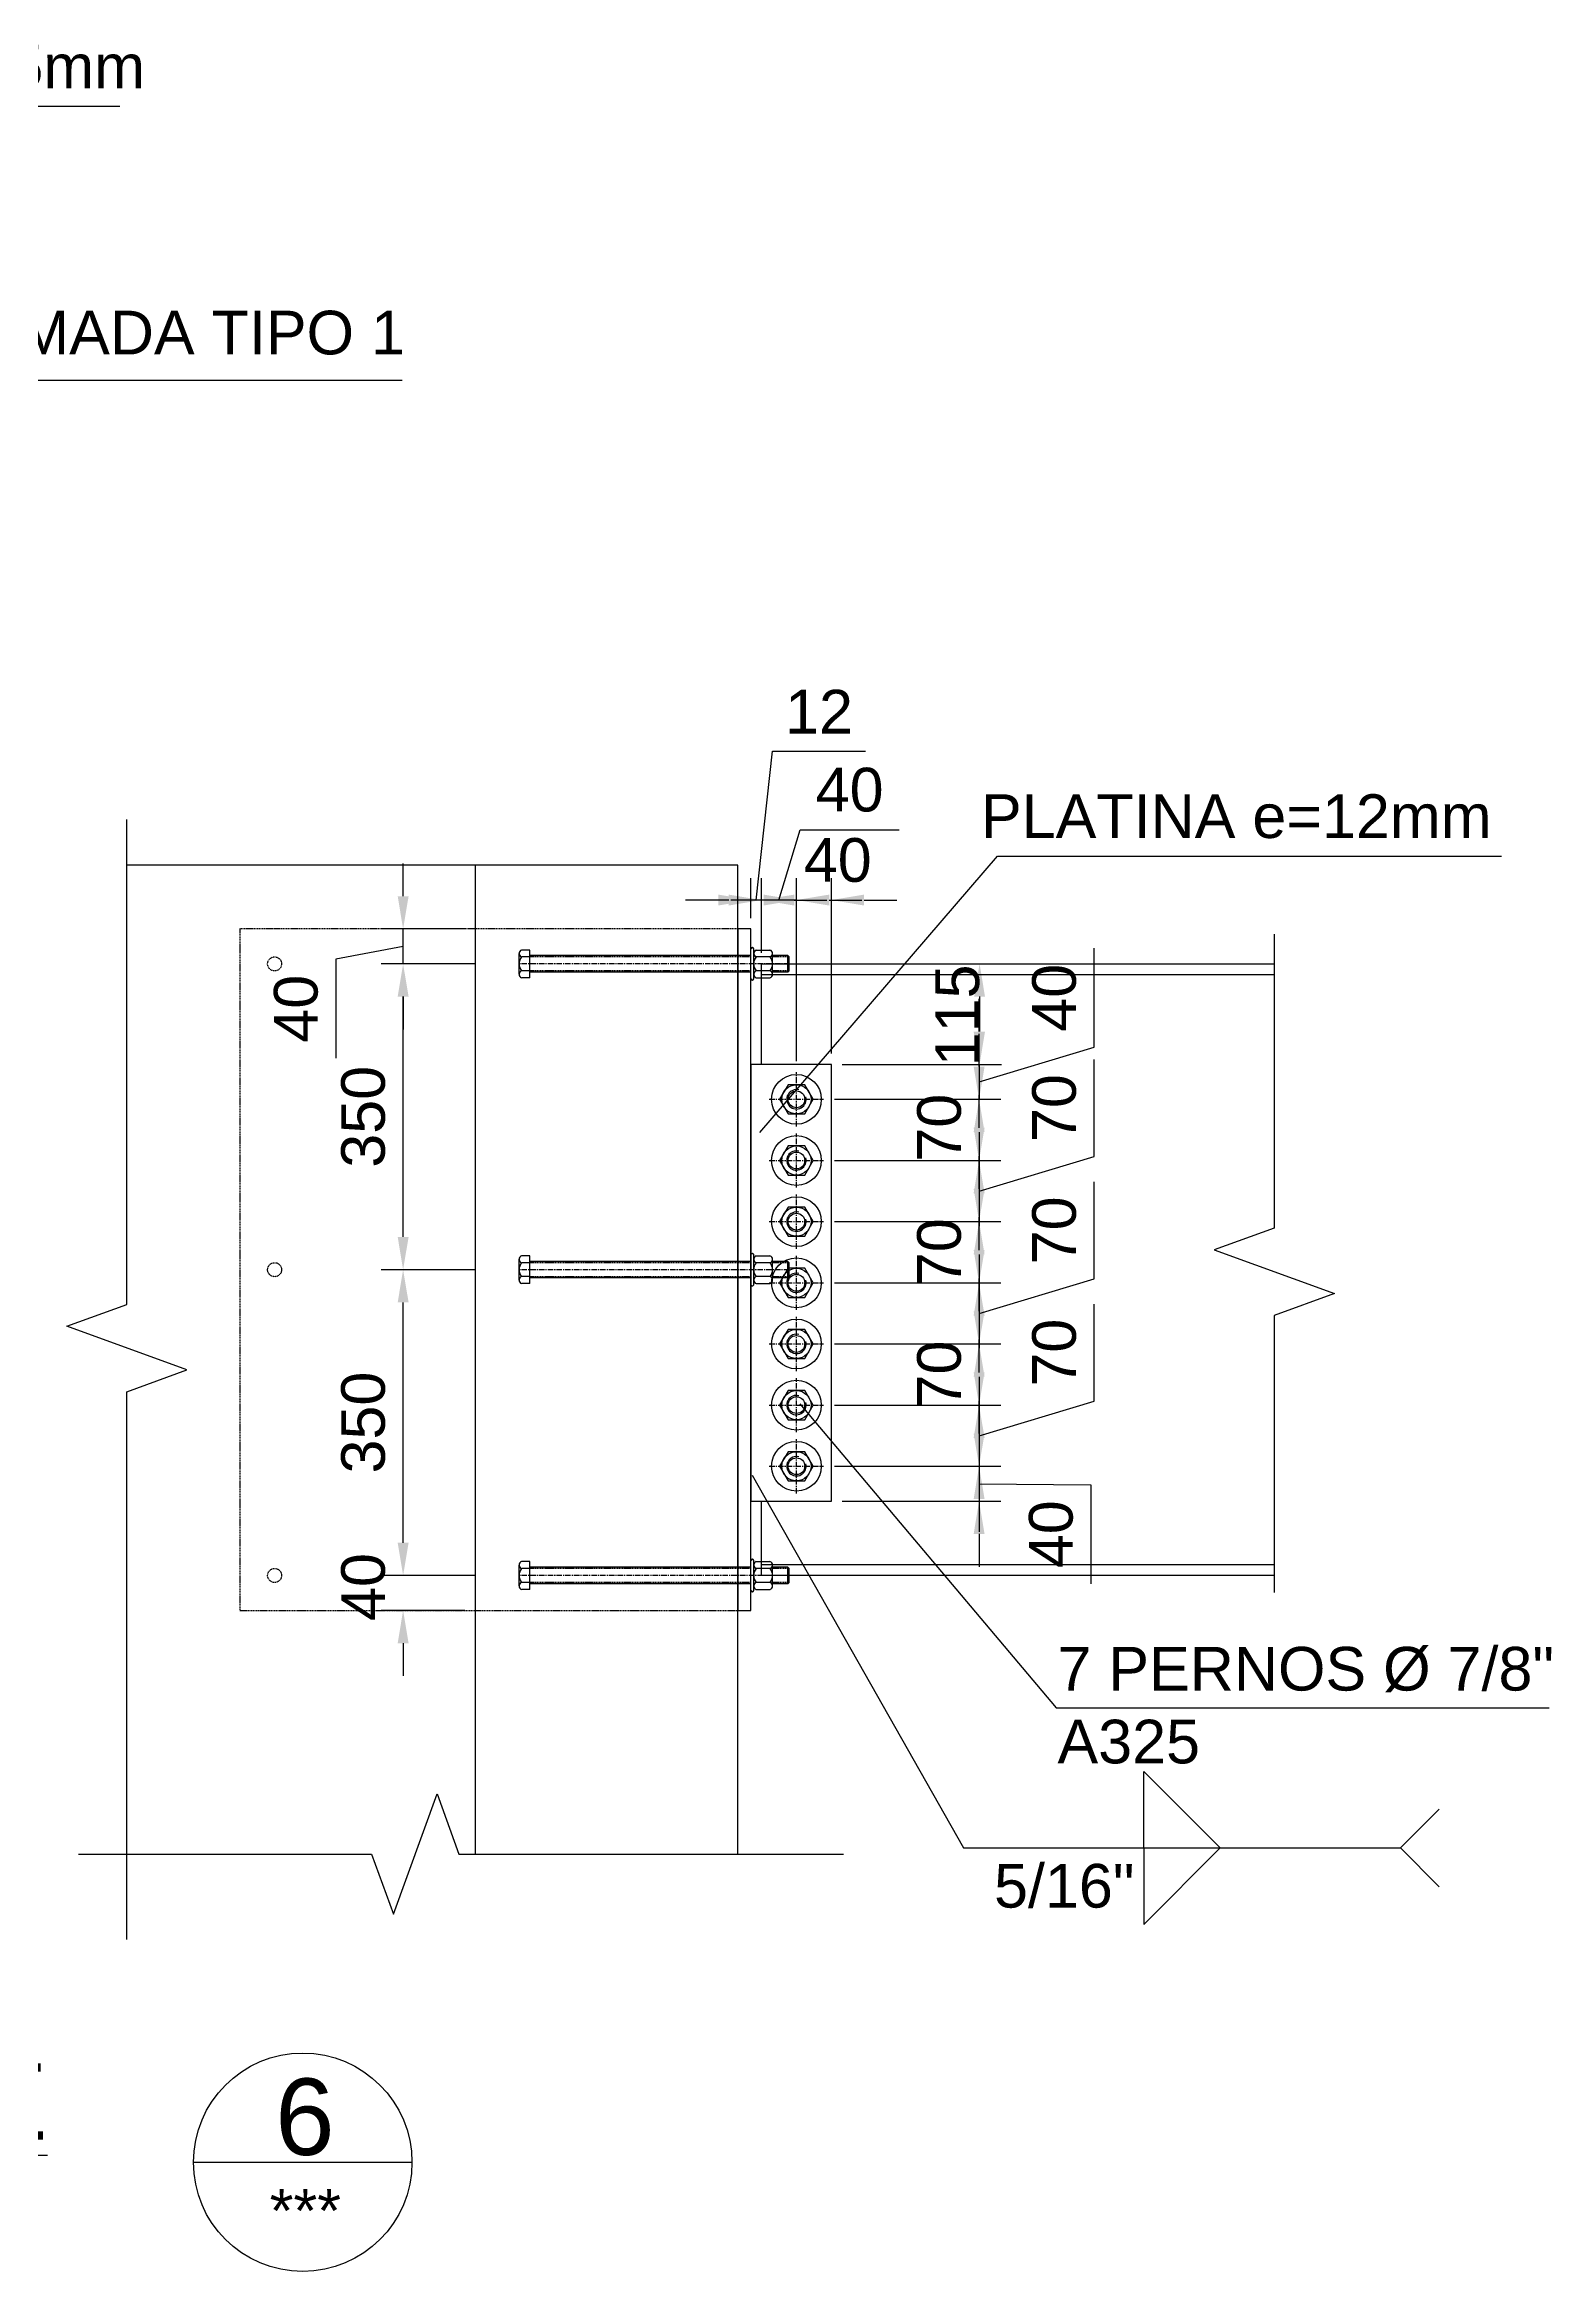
# Model space of a CAD drawing. Header units: millimetres. Extents: x 59135 to 3708801, y -250967 to 196121.
# Drawn here: x 3688746 to 3690470, y 160610 to 163159 of the extents above; entities that cross this region are included whole.
import ezdxf
from ezdxf.enums import TextEntityAlignment as Align

# ---------------------------------------------------------------- set-up
doc = ezdxf.new("R2010")
doc.units = ezdxf.units.MM
doc.header["$LTSCALE"] = 5
doc.header["$PDMODE"] = 3
doc.linetypes.add('CENTER', pattern=[2, 1.25, -0.25, 0.25, -0.25])
doc.linetypes.add('HIDDEN', pattern=[0.375, 0.25, -0.125])
doc.layers.get('Defpoints').update_dxf_attribs({"color": 251})
for name, color, linetype in [('EE-4', 2, 'Continuous'), ('EE-5', 7, 'Continuous'), ('EE-CENTROS', 8, 'CENTER'), ('EE-COTAS', 1, 'Continuous'), ('EE-OCULTAS', 252, 'HIDDEN'), ('EE-OCULTO', 252, 'HIDDEN'), ('EE-PERNOS 3-4', 71, 'Continuous'), ('EE-PERNOS 7-8', 52, 'Continuous'), ('EE-PLATINA 1-2', 121, 'Continuous'), ('EE-PLATINA 15', 141, 'Continuous'), ('EE-TEXTO 1', 4, 'Continuous'), ('EE-TEXTO 2', 2, 'Continuous'), ('EE-V ARMADA TIPO 1', 95, 'Continuous')]:
    doc.layers.add(name, color=color, linetype=linetype)
doc.styles.add('ARIAL EE', font='arial.ttf')
doc.dimstyles.new('EE 1_STANDAR', dxfattribs={"dimtxt": 2, "dimasz": 1.5, "dimexe": 1, "dimexo": 0.5, "dimgap": 0.8, "dimtad": 1, "dimdec": 0, "dimdsep": 46, "dimtxsty": 'ARIAL EE', "dimcen": 0.09, "dimclrd": 256, "dimclre": 256, "dimclrt": 2, "dimadec": 0, "dimazin": 0, "dimtfac": 1, "dimtdec": 0, "dimtofl": 0, "dimtmove": 1, "dimatfit": 2, "dimfxl": 1, "dimtolj": 1, "dimlwd": -1, "dimlwe": -1, "dimarcsym": 1})

# ---------------------------------------------------------------- blocks, each defined once
blk = doc.blocks.new('TÍTULO DETALLE')
at = {"layer": 'EE-5'}
blk.add_line((17.55, -1.03), (27.55, -1.03), dxfattribs=at)
blk.add_circle((22.55, -1.03), 5, dxfattribs=at)
at = {"layer": 'EE-TEXTO 1', "style": 'ARIAL EE'}
blk.add_attdef('%%UDETALLE', text='', height=3.5, dxfattribs=at).set_placement((0, 0), align=Align.CENTER)
blk.add_attdef('X', text='', height=3.5, dxfattribs=at).set_placement((22.65, 1.06), align=Align.MIDDLE_CENTER)
at = {"layer": 'EE-TEXTO 2', "style": 'ARIAL EE'}
for tag, p in [('SUBTÍTULO1', (-0.58, -4.97)), ('SUBTÍTULO2', (-0.58, -8.28)), ('SUBTÍTULO3', (-0.56, -11.65)), ('ESCALA', (-1.42, -15.07))]:
    blk.add_attdef(tag, text='', height=2, dxfattribs=at).set_placement(p, align=Align.CENTER)
blk.add_attdef('###', text='', height=2, dxfattribs=at).set_placement((22.67, -3.25), align=Align.MIDDLE_CENTER)
blk = doc.blocks.new('*U1687')
for p, q in [((-15.9, 253), (-15.9, 262.3)), ((-11.9, 265.2), (11.9, 265.2)), ((-11.9, 265.2), (-7.9, 265.2)), ((-7.9, 265.2), (7.9, 265.2)), ((-7.9, 253), (-7.9, 262.3)), ((7.9, 253), (7.9, 262.3)), ((15.9, 253), (15.9, 262.3)), ((-15.9, 253), (15.9, 253)), ((-9.5, 0), (-9.5, 253)), ((9.5, 0), (9.5, 253)), ((-17.2, 0), (17.2, 0)), ((-18.7, -1.6), (-18.7, -1.5)), ((-17.2, -3.1), (17.2, -3.1)), ((-15.9, -6), (-15.9, -21.8)), ((-11.9, -24.6), (11.9, -24.6)), ((-9.5, -42.2), (-9.5, -24.6)), ((-7.9, -21.8), (-7.9, -6)), ((7.9, -21.8), (7.9, -6)), ((9.5, -42.2), (9.5, -24.6)), ((15.9, -6), (15.9, -21.8)), ((18.7, -1.5), (18.7, -1.6)), ((-9.5, -42.2), (9.5, -42.2)), ((-9.5, -42.2), (-8, -43.7)), ((-8, -43.7), (8, -43.7)), ((9.5, -42.2), (8, -43.7))]:
    blk.add_line(p, q)
for centre, radius, start, end in [((-11.9, 261.1), 4.17, 17.9379, 162.0621), ((0, 252.9), 12.4, 50.0288, 129.9712), ((11.9, 261.1), 4.17, 17.9379, 162.0621), ((17.2, -1.5), 1.5, 0, 90), ((-17.2, -1.5), 1.5, 90, 180), ((-17.2, -1.6), 1.5, 180, 270), ((-11.9, -7.3), 4.17, 17.9379, 162.0621), ((-11.9, -20.5), 4.17, 197.9379, 342.0621), ((0, -15.5), 12.4, 50.0288, 129.9712), ((0, -12.3), 12.4, 230.0288, 309.9712), ((11.9, -7.3), 4.17, 17.9379, 162.0621), ((11.9, -20.5), 4.17, 197.9379, 342.0621), ((17.2, -1.6), 1.5, 270, 0)]:
    blk.add_arc(centre, radius, start, end)
at = {"layer": 'EE-CENTROS'}
blk.add_line((0, -43.7), (0, 265.2), dxfattribs=at)
at = {"layer": 'EE-OCULTAS'}
for p, q in [((-8, 0), (-8, 253)), ((8, 0), (8, 253)), ((-8, -43.7), (-8, -24.6)), ((8, -43.7), (8, -24.6))]:
    blk.add_line(p, q, dxfattribs=at)
blk = doc.blocks.new('T-7-8')
blk.add_lwpolyline([(19.2, 0), (9.6, 16.7), (-9.6, 16.7), (-19.2, 0), (-9.6, -16.7), (9.6, -16.7)], close=True)
for radius in [28.5, 16.7, 9.61]:
    blk.add_circle((0, 0), radius)
blk.add_arc((0, 0), 11.1, 75, 15)
at = {"layer": 'EE-CENTROS'}
for p, q in [((0, -31), (0, 31)), ((-31, 0), (31, 0))]:
    blk.add_line(p, q, dxfattribs=at)
blk = doc.blocks.new('*D1888')
at = {"layer": 'Defpoints', "color": 0, "transparency": 16777216}
for p in [(3689671.7, 162106.5), (3689645.9, 161991.5), (3689815.5, 161991.5)]:
    blk.add_point(p, dxfattribs=at)
at = {"layer": 'EE-COTAS', "transparency": 16777216}
for p, q in [((3689684.2, 162106.5), (3689840.5, 162106.5)), ((3689815.5, 162069), (3689815.5, 162029)), ((3689658.4, 161991.5), (3689840.5, 161991.5))]:
    blk.add_line(p, q, dxfattribs=at)
for points in [[(3689809.2, 162069), (3689821.7, 162069), (3689815.5, 162106.5)], [(3689809.2, 162029), (3689821.7, 162029), (3689815.5, 161991.5)]]:
    blk.add_solid(points, dxfattribs=at)
at = {"layer": 'EE-COTAS', "color": 2, "transparency": 16777216, "insert": (3689790.3, 162047.5), "char_height": 50, "attachment_point": 5, "rotation": 90, "style": 'ARIAL EE'}
blk.add_mtext('\\A1;115', dxfattribs=at)
blk = doc.blocks.new('*D1889')
at = {"layer": 'Defpoints', "color": 0, "transparency": 16777216}
for p in [(3689645.9, 161991.5), (3689636.9, 161951.5), (3689814.9, 161951.5)]:
    blk.add_point(p, dxfattribs=at)
at = {"layer": 'EE-COTAS', "transparency": 16777216}
for p, q in [((3689946.5, 162011), (3689946.5, 162124.5)), ((3689814.9, 162029), (3689814.9, 162066.5)), ((3689814.9, 161971.5), (3689946.5, 162011)), ((3689658.4, 161991.5), (3689839.9, 161991.5)), ((3689814.9, 161991.5), (3689814.9, 161951.5)), ((3689649.4, 161951.5), (3689839.9, 161951.5)), ((3689814.9, 161914), (3689814.9, 161876.5))]:
    blk.add_line(p, q, dxfattribs=at)
for points in [[(3689808.7, 162029), (3689821.2, 162029), (3689814.9, 161991.5)], [(3689808.7, 161914), (3689821.2, 161914), (3689814.9, 161951.5)]]:
    blk.add_solid(points, dxfattribs=at)
at = {"layer": 'EE-COTAS', "color": 2, "transparency": 16777216, "insert": (3689901, 162067.7), "char_height": 50, "attachment_point": 5, "rotation": 90, "style": 'ARIAL EE'}
blk.add_mtext('\\A1;40', dxfattribs=at)
blk = doc.blocks.new('*D1890')
at = {"layer": 'Defpoints', "color": 0, "transparency": 16777216}
for p in [(3689636.9, 161951.5), (3689636.9, 161881.5), (3689814.9, 161881.5)]:
    blk.add_point(p, dxfattribs=at)
at = {"layer": 'EE-COTAS', "transparency": 16777216}
for p, q in [((3689814.9, 161989), (3689814.9, 162026.5)), ((3689649.4, 161951.5), (3689839.9, 161951.5)), ((3689649.4, 161881.5), (3689839.9, 161881.5)), ((3689814.9, 161844), (3689814.9, 161806.5))]:
    blk.add_line(p, q, dxfattribs=at)
for points in [[(3689808.7, 161989), (3689821.2, 161989), (3689814.9, 161951.5)], [(3689808.7, 161844), (3689821.2, 161844), (3689814.9, 161881.5)]]:
    blk.add_solid(points, dxfattribs=at)
at = {"layer": 'EE-COTAS', "color": 2, "transparency": 16777216, "insert": (3689769.4, 161919), "char_height": 50, "attachment_point": 5, "rotation": 90, "style": 'ARIAL EE'}
blk.add_mtext('\\A1;70', dxfattribs=at)
blk = doc.blocks.new('*D1891')
at = {"layer": 'Defpoints', "color": 0, "transparency": 16777216}
for p in [(3689636.9, 161881.5), (3689636.9, 161811.5), (3689814.9, 161811.5)]:
    blk.add_point(p, dxfattribs=at)
at = {"layer": 'EE-COTAS', "transparency": 16777216}
for p, q in [((3689946.5, 161886), (3689946.5, 161997.1)), ((3689814.9, 161919), (3689814.9, 161956.5)), ((3689649.4, 161881.5), (3689839.9, 161881.5)), ((3689814.9, 161846.5), (3689946.5, 161886)), ((3689814.9, 161881.5), (3689814.9, 161811.5)), ((3689649.4, 161811.5), (3689839.9, 161811.5)), ((3689814.9, 161774), (3689814.9, 161736.5))]:
    blk.add_line(p, q, dxfattribs=at)
for points in [[(3689808.7, 161919), (3689821.2, 161919), (3689814.9, 161881.5)], [(3689808.7, 161774), (3689821.2, 161774), (3689814.9, 161811.5)]]:
    blk.add_solid(points, dxfattribs=at)
at = {"layer": 'EE-COTAS', "color": 2, "transparency": 16777216, "insert": (3689901, 161941.5), "char_height": 50, "attachment_point": 5, "rotation": 90, "style": 'ARIAL EE'}
blk.add_mtext('\\A1;70', dxfattribs=at)
blk = doc.blocks.new('*D1892')
at = {"layer": 'Defpoints', "color": 0, "transparency": 16777216}
for p in [(3689636.9, 161811.5), (3689636.9, 161741.5), (3689814.9, 161741.5)]:
    blk.add_point(p, dxfattribs=at)
at = {"layer": 'EE-COTAS', "transparency": 16777216}
for p, q in [((3689814.9, 161849), (3689814.9, 161886.5)), ((3689649.4, 161811.5), (3689839.9, 161811.5)), ((3689649.4, 161741.5), (3689839.9, 161741.5)), ((3689814.9, 161704), (3689814.9, 161666.5))]:
    blk.add_line(p, q, dxfattribs=at)
for points in [[(3689808.7, 161849), (3689821.2, 161849), (3689814.9, 161811.5)], [(3689808.7, 161704), (3689821.2, 161704), (3689814.9, 161741.5)]]:
    blk.add_solid(points, dxfattribs=at)
at = {"layer": 'EE-COTAS', "color": 2, "transparency": 16777216, "insert": (3689769.4, 161776.5), "char_height": 50, "attachment_point": 5, "rotation": 90, "style": 'ARIAL EE'}
blk.add_mtext('\\A1;70', dxfattribs=at)
blk = doc.blocks.new('*D1893')
at = {"layer": 'Defpoints', "color": 0, "transparency": 16777216}
for p in [(3689636.9, 161741.5), (3689636.9, 161671.5), (3689814.9, 161671.5)]:
    blk.add_point(p, dxfattribs=at)
at = {"layer": 'EE-COTAS', "transparency": 16777216}
for p, q in [((3689946.5, 161746), (3689946.5, 161857.1)), ((3689814.9, 161779), (3689814.9, 161816.5)), ((3689649.4, 161741.5), (3689839.9, 161741.5)), ((3689814.9, 161706.5), (3689946.5, 161746)), ((3689814.9, 161741.5), (3689814.9, 161671.5)), ((3689649.4, 161671.5), (3689839.9, 161671.5)), ((3689814.9, 161634), (3689814.9, 161596.5))]:
    blk.add_line(p, q, dxfattribs=at)
for points in [[(3689808.7, 161779), (3689821.2, 161779), (3689814.9, 161741.5)], [(3689808.7, 161634), (3689821.2, 161634), (3689814.9, 161671.5)]]:
    blk.add_solid(points, dxfattribs=at)
at = {"layer": 'EE-COTAS', "color": 2, "transparency": 16777216, "insert": (3689901, 161801.5), "char_height": 50, "attachment_point": 5, "rotation": 90, "style": 'ARIAL EE'}
blk.add_mtext('\\A1;70', dxfattribs=at)
blk = doc.blocks.new('*D1894')
at = {"layer": 'Defpoints', "color": 0, "transparency": 16777216}
for p in [(3689636.9, 161671.5), (3689636.9, 161601.5), (3689814.9, 161601.5)]:
    blk.add_point(p, dxfattribs=at)
at = {"layer": 'EE-COTAS', "transparency": 16777216}
for p, q in [((3689814.9, 161709), (3689814.9, 161746.5)), ((3689649.4, 161671.5), (3689839.9, 161671.5)), ((3689649.4, 161601.5), (3689839.9, 161601.5)), ((3689814.9, 161564), (3689814.9, 161526.5))]:
    blk.add_line(p, q, dxfattribs=at)
for points in [[(3689808.7, 161709), (3689821.2, 161709), (3689814.9, 161671.5)], [(3689808.7, 161564), (3689821.2, 161564), (3689814.9, 161601.5)]]:
    blk.add_solid(points, dxfattribs=at)
at = {"layer": 'EE-COTAS', "color": 2, "transparency": 16777216, "insert": (3689769.4, 161636.5), "char_height": 50, "attachment_point": 5, "rotation": 90, "style": 'ARIAL EE'}
blk.add_mtext('\\A1;70', dxfattribs=at)
blk = doc.blocks.new('*D1895')
at = {"layer": 'Defpoints', "color": 0, "transparency": 16777216}
for p in [(3689636.9, 161601.5), (3689636.9, 161531.5), (3689814.9, 161531.5)]:
    blk.add_point(p, dxfattribs=at)
at = {"layer": 'EE-COTAS', "transparency": 16777216}
for p, q in [((3689946.5, 161606), (3689946.5, 161717.1)), ((3689814.9, 161639), (3689814.9, 161676.5)), ((3689649.4, 161601.5), (3689839.9, 161601.5)), ((3689814.9, 161566.5), (3689946.5, 161606)), ((3689814.9, 161601.5), (3689814.9, 161531.5)), ((3689649.4, 161531.5), (3689839.9, 161531.5)), ((3689814.9, 161494), (3689814.9, 161456.5))]:
    blk.add_line(p, q, dxfattribs=at)
for points in [[(3689808.7, 161639), (3689821.2, 161639), (3689814.9, 161601.5)], [(3689808.7, 161494), (3689821.2, 161494), (3689814.9, 161531.5)]]:
    blk.add_solid(points, dxfattribs=at)
at = {"layer": 'EE-COTAS', "color": 2, "transparency": 16777216, "insert": (3689901, 161661.5), "char_height": 50, "attachment_point": 5, "rotation": 90, "style": 'ARIAL EE'}
blk.add_mtext('\\A1;70', dxfattribs=at)
blk = doc.blocks.new('*D1896')
at = {"layer": 'Defpoints', "color": 0, "transparency": 16777216}
for p in [(3689636.9, 161531.5), (3689645.9, 161491.5), (3689814.9, 161491.5)]:
    blk.add_point(p, dxfattribs=at)
at = {"layer": 'EE-COTAS', "transparency": 16777216}
for p, q in [((3689814.9, 161569), (3689814.9, 161606.5)), ((3689649.4, 161531.5), (3689839.9, 161531.5)), ((3689814.9, 161531.5), (3689814.9, 161491.5)), ((3689814.9, 161511.5), (3689942.8, 161510.4)), ((3689942.8, 161510.4), (3689942.8, 161396.9)), ((3689658.4, 161491.5), (3689839.9, 161491.5)), ((3689814.9, 161454), (3689814.9, 161416.5))]:
    blk.add_line(p, q, dxfattribs=at)
for points in [[(3689808.7, 161569), (3689821.2, 161569), (3689814.9, 161531.5)], [(3689808.7, 161454), (3689821.2, 161454), (3689814.9, 161491.5)]]:
    blk.add_solid(points, dxfattribs=at)
at = {"layer": 'EE-COTAS', "color": 2, "transparency": 16777216, "insert": (3689897.3, 161453.7), "char_height": 50, "attachment_point": 5, "rotation": 90, "style": 'ARIAL EE'}
blk.add_mtext('\\A1;40', dxfattribs=at)
blk = doc.blocks.new('*D1897')
at = {"layer": 'Defpoints', "color": 0, "transparency": 16777216}
for p in [(3689605.9, 162179.6), (3689605.9, 161982.5), (3689645.9, 161991.5)]:
    blk.add_point(p, dxfattribs=at)
at = {"layer": 'EE-COTAS', "transparency": 16777216}
for p, q in [((3689605.9, 161995), (3689605.9, 162204.6)), ((3689645.9, 162004), (3689645.9, 162204.6)), ((3689568.4, 162179.6), (3689530.9, 162179.6)), ((3689683.4, 162179.6), (3689720.9, 162179.6))]:
    blk.add_line(p, q, dxfattribs=at)
for points in [[(3689568.4, 162185.8), (3689568.4, 162173.3), (3689605.9, 162179.6)], [(3689683.4, 162185.8), (3689683.4, 162173.3), (3689645.9, 162179.6)]]:
    blk.add_solid(points, dxfattribs=at)
at = {"layer": 'EE-COTAS', "color": 2, "transparency": 16777216, "insert": (3689653.2, 162225.1), "char_height": 50, "attachment_point": 5, "style": 'ARIAL EE'}
blk.add_mtext('\\A1;40', dxfattribs=at)
blk = doc.blocks.new('*D1898')
at = {"layer": 'Defpoints', "color": 0, "transparency": 16777216}
for p in [(3689565.9, 162179.6), (3689565.9, 162106.5), (3689605.9, 161982.5)]:
    blk.add_point(p, dxfattribs=at)
at = {"layer": 'EE-COTAS', "transparency": 16777216}
for p, q in [((3689585.9, 162179.6), (3689610.1, 162260.1)), ((3689610.1, 162260.1), (3689723.6, 162260.1)), ((3689565.9, 162119), (3689565.9, 162204.6)), ((3689605.9, 161995), (3689605.9, 162204.6)), ((3689528.4, 162179.6), (3689490.9, 162179.6)), ((3689605.9, 162179.6), (3689565.9, 162179.6)), ((3689643.4, 162179.6), (3689680.9, 162179.6))]:
    blk.add_line(p, q, dxfattribs=at)
for points in [[(3689528.4, 162185.8), (3689528.4, 162173.3), (3689565.9, 162179.6)], [(3689643.4, 162185.8), (3689643.4, 162173.3), (3689605.9, 162179.6)]]:
    blk.add_solid(points, dxfattribs=at)
at = {"layer": 'EE-COTAS', "color": 2, "transparency": 16777216, "insert": (3689666.8, 162305.6), "char_height": 50, "attachment_point": 5, "style": 'ARIAL EE'}
blk.add_mtext('\\A1;40', dxfattribs=at)
blk = doc.blocks.new('*D1899')
at = {"layer": 'Defpoints', "color": 0, "transparency": 16777216}
for p in [(3689553.9, 162179.6), (3689553.9, 162146.5), (3689565.9, 162106.5)]:
    blk.add_point(p, dxfattribs=at)
at = {"layer": 'EE-COTAS', "transparency": 16777216}
for p, q in [((3689559.9, 162179.6), (3689578.6, 162350.1)), ((3689578.6, 162350.1), (3689685, 162350.1)), ((3689553.9, 162159), (3689553.9, 162204.6)), ((3689565.9, 162119), (3689565.9, 162204.6)), ((3689516.4, 162179.6), (3689478.9, 162179.6)), ((3689565.9, 162179.6), (3689553.9, 162179.6)), ((3689603.4, 162179.6), (3689640.9, 162179.6))]:
    blk.add_line(p, q, dxfattribs=at)
for points in [[(3689516.4, 162185.8), (3689516.4, 162173.3), (3689553.9, 162179.6)], [(3689603.4, 162185.8), (3689603.4, 162173.3), (3689565.9, 162179.6)]]:
    blk.add_solid(points, dxfattribs=at)
at = {"layer": 'EE-COTAS', "color": 2, "transparency": 16777216, "insert": (3689631.8, 162395.2), "char_height": 50, "attachment_point": 5, "style": 'ARIAL EE'}
blk.add_mtext('\\A1;12', dxfattribs=at)
blk = doc.blocks.new('*D1774')
at = {"layer": 'Defpoints', "color": 0, "transparency": 16777216}
for p in [(3689155.9, 161406.5), (3689250.9, 161406.5), (3689238.9, 161366.5)]:
    blk.add_point(p, dxfattribs=at)
at = {"layer": 'EE-COTAS', "transparency": 16777216}
for p, q in [((3689155.9, 161444), (3689155.9, 161481.5)), ((3689238.4, 161406.5), (3689130.9, 161406.5)), ((3689226.4, 161366.5), (3689130.9, 161366.5)), ((3689155.9, 161329), (3689155.9, 161291.5))]:
    blk.add_line(p, q, dxfattribs=at)
for points in [[(3689149.7, 161444), (3689162.2, 161444), (3689155.9, 161406.5)], [(3689149.7, 161329), (3689162.2, 161329), (3689155.9, 161366.5)]]:
    blk.add_solid(points, dxfattribs=at)
at = {"layer": 'EE-COTAS', "color": 2, "transparency": 16777216, "insert": (3689110.4, 161393.3), "char_height": 50, "attachment_point": 5, "rotation": 90, "style": 'ARIAL EE'}
blk.add_mtext('\\A1;40', dxfattribs=at)
blk = doc.blocks.new('*D1775')
at = {"layer": 'Defpoints', "color": 0, "transparency": 16777216}
for p in [(3689155.9, 161756.5), (3689250.9, 161756.5), (3689250.9, 161406.5)]:
    blk.add_point(p, dxfattribs=at)
at = {"layer": 'EE-COTAS', "transparency": 16777216}
for p, q in [((3689238.4, 161756.5), (3689130.9, 161756.5)), ((3689155.9, 161444), (3689155.9, 161719)), ((3689238.4, 161406.5), (3689130.9, 161406.5))]:
    blk.add_line(p, q, dxfattribs=at)
for points in [[(3689149.7, 161719), (3689162.2, 161719), (3689155.9, 161756.5)], [(3689149.7, 161444), (3689162.2, 161444), (3689155.9, 161406.5)]]:
    blk.add_solid(points, dxfattribs=at)
at = {"layer": 'EE-COTAS', "color": 2, "transparency": 16777216, "insert": (3689110.4, 161581.5), "char_height": 50, "attachment_point": 5, "rotation": 90, "style": 'ARIAL EE'}
blk.add_mtext('\\A1;350', dxfattribs=at)
blk = doc.blocks.new('*D1776')
at = {"layer": 'Defpoints', "color": 0, "transparency": 16777216}
for p in [(3689155.9, 162106.5), (3689250.9, 162106.5), (3689250.9, 161756.5)]:
    blk.add_point(p, dxfattribs=at)
at = {"layer": 'EE-COTAS', "transparency": 16777216}
for p, q in [((3689238.4, 162106.5), (3689130.9, 162106.5)), ((3689155.9, 161794), (3689155.9, 162069)), ((3689238.4, 161756.5), (3689130.9, 161756.5))]:
    blk.add_line(p, q, dxfattribs=at)
for points in [[(3689149.7, 162069), (3689162.2, 162069), (3689155.9, 162106.5)], [(3689149.7, 161794), (3689162.2, 161794), (3689155.9, 161756.5)]]:
    blk.add_solid(points, dxfattribs=at)
at = {"layer": 'EE-COTAS', "color": 2, "transparency": 16777216, "insert": (3689110.4, 161931.5), "char_height": 50, "attachment_point": 5, "rotation": 90, "style": 'ARIAL EE'}
blk.add_mtext('\\A1;350', dxfattribs=at)
blk = doc.blocks.new('*D1777')
at = {"layer": 'Defpoints', "color": 0, "transparency": 16777216}
for p in [(3689155.9, 162146.5), (3689238.9, 162146.5), (3689250.9, 162106.5)]:
    blk.add_point(p, dxfattribs=at)
at = {"layer": 'EE-COTAS', "transparency": 16777216}
for p, q in [((3689155.9, 162184), (3689155.9, 162221.5)), ((3689226.4, 162146.5), (3689130.9, 162146.5)), ((3689155.9, 162106.5), (3689155.9, 162146.5)), ((3689155.9, 162126.5), (3689079, 162112)), ((3689079, 162112), (3689079, 161998.5)), ((3689238.4, 162106.5), (3689130.9, 162106.5)), ((3689155.9, 162069), (3689155.9, 162031.5))]:
    blk.add_line(p, q, dxfattribs=at)
for points in [[(3689149.7, 162184), (3689162.2, 162184), (3689155.9, 162146.5)], [(3689149.7, 162069), (3689162.2, 162069), (3689155.9, 162106.5)]]:
    blk.add_solid(points, dxfattribs=at)
at = {"layer": 'EE-COTAS', "color": 2, "transparency": 16777216, "insert": (3689033.4, 162055.2), "char_height": 50, "attachment_point": 5, "rotation": 90, "style": 'ARIAL EE'}
blk.add_mtext('\\A1;40', dxfattribs=at)
blk = doc.blocks.new('AWS-FILL')
for p, q in [((0, 0), (20, 0)), ((8.25, -3.5), (11.75, 0)), ((8.25, 0), (8.25, -3.5))]:
    blk.add_line(p, q)
at = {"layer": 'EE-TEXTO 2', "style": 'ARIAL EE', "flags": 12}
blk.add_attdef('VALOR_SOLDADURA', text='', height=2, dxfattribs=at).set_placement((7.83, -2.73), align=Align.RIGHT)
blk.add_attdef('DE-TANTO-CADA-TANTO', (12.68, -2.68), '', height=2, dxfattribs=at)
blk = doc.blocks.new('OBSERVACION')
for q in [(1.78, 1.78), (1.78, -1.78)]:
    blk.add_line((0, 0), q)
at = {"layer": 'EE-TEXTO 2', "style": 'ARIAL EE', "flags": 4}
blk.add_attdef('OBSERVACION', (2.3, -1.07), '', height=2, dxfattribs=at)

msp = doc.modelspace()

# ---------------------------------------------------------------- linework, layer by layer
at = {"layer": 'EE-4'}
for points in [[(3689538.9, 161087.7), (3689538.9, 162219.5), (3688839.9, 162219.5)], [(3689238.9, 161087.7), (3689238.9, 162219.5)]]:
    msp.add_lwpolyline(points, dxfattribs=at)
at = {"layer": 'EE-COTAS', "linetype": 'Continuous'}
for points in [[(3688839.9, 160989.8), (3688839.9, 161616.7), (3688908.6, 161641.7), (3688771.2, 161691.7), (3688839.9, 161716.7), (3688839.9, 162271.8)], [(3690152.7, 162140.4), (3690152.7, 161804.2), (3690084, 161779.2), (3690221.4, 161729.2), (3690152.7, 161704.2), (3690152.7, 161386.9)], [(3688784.5, 161087.7), (3689119.8, 161087.7), (3689144.8, 161019), (3689194.8, 161156.4), (3689219.8, 161087.7), (3689659.9, 161087.7)]]:
    msp.add_lwpolyline(points, dxfattribs=at)
at = {"layer": 'EE-OCULTO'}
msp.add_lwpolyline([(3689538.9, 162146.5), (3689008.9, 162146.5), (3688968.9, 162146.5), (3688968.9, 161366.5), (3689538.9, 161366.5)], dxfattribs=at)
for centre in [(3689008.9, 162106.5), (3689008.9, 161756.5), (3689008.9, 161406.5)]:
    msp.add_circle(centre, 8.02, dxfattribs=at)
at = {"layer": 'EE-PLATINA 1-2'}
msp.add_lwpolyline([(3689553.9, 161491.5), (3689645.9, 161491.5), (3689645.9, 161991.5), (3689553.9, 161991.5)], close=True, dxfattribs=at)
at = {"layer": 'EE-PLATINA 15'}
msp.add_lwpolyline([(3689538.9, 161366.5), (3689553.9, 161366.5), (3689553.9, 162146.5), (3689538.9, 162146.5)], close=True, dxfattribs=at)
at = {"layer": 'EE-V ARMADA TIPO 1'}
for points in [[(3689565.9, 161991.5), (3689565.9, 162106.5), (3690152.7, 162106.5), (3690152.7, 161804.2)], [(3689565.9, 161991.5), (3689565.9, 162094.5), (3690152.7, 162094.5), (3690152.7, 161804.2)], [(3690152.7, 161704.2), (3690152.7, 161406.5), (3689565.9, 161406.5), (3689565.9, 161491.5)], [(3690152.7, 161704.2), (3690152.7, 161418.5), (3689565.9, 161418.5), (3689565.9, 161491.5)]]:
    msp.add_lwpolyline(points, dxfattribs=at)

# ---------------------------------------------------------------- block references
at = {"layer": 'EE-COTAS', "xscale": -25, "yscale": 25, "zscale": 25, "rotation": 180}
msp.add_blockref('AWS-FILL', (3689797, 161094.6), dxfattribs=at)
at = {"layer": 'EE-COTAS', "xscale": 25, "yscale": 25, "zscale": 25}
msp.add_blockref('OBSERVACION', (3690297, 161094.6), dxfattribs=at)
msp.add_blockref('AWS-FILL', (3689797, 161094.6), dxfattribs=at).add_auto_attribs({'VALOR_SOLDADURA': '5/16"'})
at = {"layer": 'EE-COTAS'}
ref = msp.add_blockref('TÍTULO DETALLE', (3688477.3, 160760.6), dxfattribs=dict(at, xscale=25, yscale=25, zscale=25))
ref.add_attrib('ESCALA', 'ESCALA 1:25', dxfattribs={"layer": 'EE-TEXTO 2', "height": 50, "style": 'ARIAL EE'}).set_placement((3688441.9, 160641.8), align=Align.CENTER)
ref.add_attrib('%%UDETALLE', '%%UDETALLE', dxfattribs={"layer": 'EE-TEXTO 1', "height": 87.5, "style": 'ARIAL EE'}).set_placement((3688477.3, 160760.6), align=Align.CENTER)
ref.add_attrib('###', '***', dxfattribs={"layer": 'EE-TEXTO 2', "height": 50, "style": 'ARIAL EE'}).set_placement((3689044, 160679.4), align=Align.MIDDLE_CENTER)
ref.add_attrib('X', '6', dxfattribs={"layer": 'EE-TEXTO 1', "height": 87.5, "style": 'ARIAL EE'}).set_placement((3689043.5, 160787), align=Align.MIDDLE_CENTER)
at = {"layer": 'EE-PERNOS 3-4', "rotation": 90}
for p in [(3689553.9, 162106.5), (3689553.9, 161756.5), (3689553.9, 161406.5)]:
    msp.add_blockref('*U1687', p, dxfattribs=at)
at = {"layer": 'EE-PERNOS 7-8'}
for p in [(3689605.9, 161951.5), (3689605.9, 161881.5), (3689605.9, 161811.5), (3689605.9, 161741.5), (3689605.9, 161671.5), (3689605.9, 161601.5), (3689605.9, 161531.5)]:
    msp.add_blockref('T-7-8', p, dxfattribs=at)

# ---------------------------------------------------------------- texts
at = {"layer": 'EE-COTAS', "color": 2, "char_height": 50, "attachment_point": 7, "style": 'ARIAL EE'}
for s, insert, width in [('PLATINA e=15mm', (3688276.4, 163108.1), 610.076), ('VIGA ARAMADA TIPO 1', (3688385.7, 162803.4), 833.853), ('PLATINA e=12mm', (3689817.1, 162249.9), 598.203), ('7 PERNOS %%C 7/8" A325', (3689904.6, 161190.7), 584.788)]:
    msp.add_mtext(s, dxfattribs=dict(at, insert=insert, width=width))

# ---------------------------------------------------------------- dimensions: what is measured, and where the dimension line sits
at = {"layer": 'EE-COTAS'}
for base, p1, p2, picture, middle in [((3689553.9, 162179.6), (3689565.9, 162106.5), (3689553.9, 162146.5), '*D1899', (3689598.6, 162350.1)), ((3689605.9, 162179.6), (3689645.9, 161991.5), (3689605.9, 161982.5), '*D1897', (3689653.2, 162179.6))]:
    dim = msp.add_linear_dim(base=base, p1=p1, p2=p2, dimstyle='EE 1_STANDAR', dxfattribs=at)
    dim.commit()
    dim.dimension.update_dxf_attribs({"geometry": picture, "text_midpoint": middle, "dimtype": 160})
dim = msp.add_linear_dim(base=(3689565.9, 162179.6), p1=(3689605.9, 161982.5), p2=(3689565.9, 162106.5), dimstyle='EE 1_STANDAR', dxfattribs=at)
dim.commit()
dim.dimension.update_dxf_attribs({"geometry": '*D1898', "text_midpoint": (3689630.1, 162305.6)})
for base, p1, p2, picture, middle in [((3689155.9, 162146.5), (3689250.9, 162106.5), (3689238.9, 162146.5), '*D1777', (3689079, 162092)), ((3689815.5, 161991.5), (3689671.7, 162106.5), (3689645.9, 161991.5), '*D1888', (3689835.8, 162047.5)), ((3689814.9, 161881.5), (3689636.9, 161951.5), (3689636.9, 161881.5), '*D1890', (3689814.9, 161919)), ((3689814.9, 161741.5), (3689636.9, 161811.5), (3689636.9, 161741.5), '*D1892', (3689814.9, 161776.5)), ((3689814.9, 161601.5), (3689636.9, 161671.5), (3689636.9, 161601.5), '*D1894', (3689814.9, 161636.5)), ((3689814.9, 161491.5), (3689636.9, 161531.5), (3689645.9, 161491.5), '*D1896', (3689942.8, 161490.4)), ((3689155.9, 161406.5), (3689238.9, 161366.5), (3689250.9, 161406.5), '*D1774', (3689155.9, 161393.3))]:
    dim = msp.add_linear_dim(base=base, p1=p1, p2=p2, angle=90, dimstyle='EE 1_STANDAR', dxfattribs=at)
    dim.commit()
    dim.dimension.update_dxf_attribs({"geometry": picture, "text_midpoint": middle, "dimtype": 160})
for base, p1, p2, picture, middle in [((3689814.9, 161951.5), (3689645.9, 161991.5), (3689636.9, 161951.5), '*D1889', (3689901, 162031)), ((3689155.9, 162106.5), (3689250.9, 161756.5), (3689250.9, 162106.5), '*D1776', (3689110.4, 161931.5)), ((3689814.9, 161811.5), (3689636.9, 161881.5), (3689636.9, 161811.5), '*D1891', (3689901, 161906)), ((3689814.9, 161671.5), (3689636.9, 161741.5), (3689636.9, 161671.5), '*D1893', (3689901, 161766)), ((3689155.9, 161756.5), (3689250.9, 161406.5), (3689250.9, 161756.5), '*D1775', (3689110.4, 161581.5)), ((3689814.9, 161531.5), (3689636.9, 161601.5), (3689636.9, 161531.5), '*D1895', (3689901, 161626))]:
    dim = msp.add_linear_dim(base=base, p1=p1, p2=p2, angle=90, dimstyle='EE 1_STANDAR', dxfattribs=at)
    dim.commit()
    dim.dimension.update_dxf_attribs({"geometry": picture, "text_midpoint": middle})

# ---------------------------------------------------------------- leaders
at = {"layer": 'EE-COTAS', "annotation_type": 0, "has_hookline": 1, "hookline_direction": 0}
for points, text_width in [([(3687975.6, 163011.9), (3688254.9, 163088.1), (3688256.4, 163088.1)], 574.4), ([(3688189.6, 162642.1), (3688393.4, 162774.8), (3688394.9, 162774.8)], 759.3), ([(3689564, 161913.4), (3689836, 162229.9), (3689837.5, 162229.9)], 574.4), ([(3689609.8, 161603), (3689903.1, 161254.9), (3689904.6, 161254.9)], 561.7)]:
    msp.add_leader(points, dimstyle='EE 1_STANDAR', override={"dimscale": 0, "dimgap": 0.8, "dimtad": 1}, dxfattribs=dict(at, text_width=text_width))
at = {"layer": 'EE-COTAS'}
msp.add_leader([(3689555.1, 161521.5), (3689797, 161094.6)], dimstyle='EE 1_STANDAR', override={"dimscale": 0, "dimgap": 0.8, "dimtad": 1}, dxfattribs=at)

doc.saveas('drawing.dxf')
